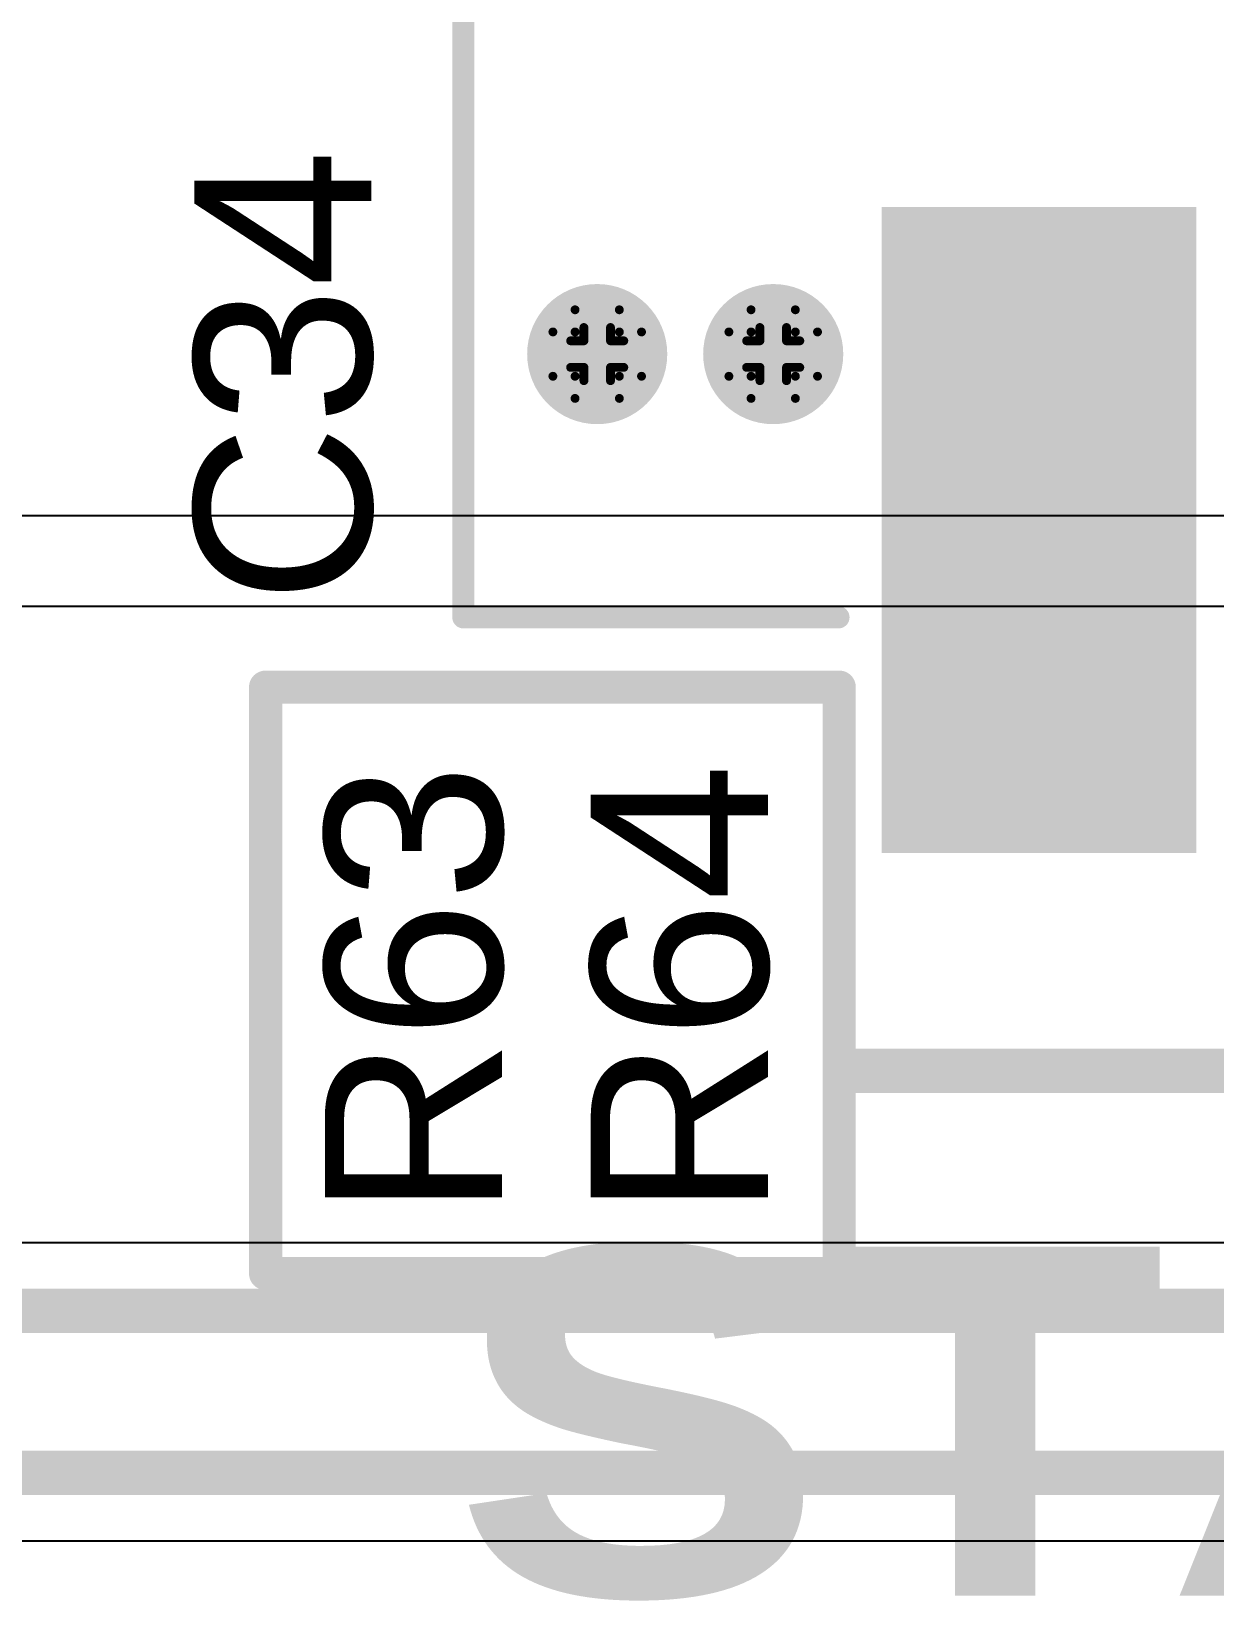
# Model space of a CAD drawing. Header units: inches. Extents: x -5 to 5258, y -4 to 5281.
# Drawn here: x 22.37 to 29.15, y 70.23 to 79.22 of the extents above; entities that cross this region are included whole.
import ezdxf

# ---------------------------------------------------------------- set-up
doc = ezdxf.new("R2010")
doc.units = ezdxf.units.IN
for name, color, linetype in [('Bottom Layer', 5, 'Continuous'), ('Bottom Solder', 6, 'Continuous'), ('Drill Drawing', 1, 'Continuous'), ('Top Layer', 1, 'Continuous'), ('Top Overlay', 2, 'Continuous'), ('Top Paste', 8, 'Continuous'), ('Top Solder', 216, 'Continuous'), ('Via Holes', 16, 'Continuous')]:
    doc.layers.add(name, color=color, linetype=linetype)
doc.styles.add('Arial', font='', dxfattribs={"height": 0.2})
doc.styles.add('Arial Black_Bold', font='', dxfattribs={"height": 0.2})
doc.styles.get('Arial').set_extended_font_data('Arial')
doc.styles.get('Arial Black_Bold').set_extended_font_data('Arial Black', bold=True)

# ---------------------------------------------------------------- blocks, each defined once
blk = doc.blocks.new('50SVPF10M_136')
at = {"layer": 'Top Layer'}
for points in [[(-4.55, 0.8), (-1.05, 0.8), (-1.05, -0.8), (-4.55, -0.8)], [(1.05, 0.8), (4.55, 0.8), (4.55, -0.8), (1.05, -0.8)]]:
    blk.add_hatch(color=1, dxfattribs=at).paths.add_polyline_path(points)
at = {"layer": 'Top Paste'}
for points in [[(-4.55, 0.8), (-1.05, 0.8), (-1.05, -0.8), (-4.55, -0.8)], [(1.05, 0.8), (4.55, 0.8), (4.55, -0.8), (1.05, -0.8)]]:
    blk.add_hatch(color=8, dxfattribs=at).paths.add_polyline_path(points)
at = {"layer": 'Top Solder'}
for points in [[(-4.6516, 0.9016), (-0.9484, 0.9016), (-0.9484, -0.9016), (-4.6516, -0.9016)], [(0.9484, 0.9016), (4.6516, 0.9016), (4.6516, -0.9016), (0.9484, -0.9016)]]:
    blk.add_hatch(color=216, dxfattribs=at).paths.add_polyline_path(points)
at = {"layer": 'Top Overlay'}
for points in [[(-3.3, 1.95, 0.127, 0.127, 0), (-1.95, 3.3, 0.127, 0.127, 0)], [(3.3, 3.3, 0.127, 0.127, 0), (-1.95, 3.3, 0.127, 0.127, 0)], [(3.3, 1.15, 0.127, 0.127, 0), (3.3, 3.3, 0.127, 0.127, 0)], [(-3.3, 1.15, 0.127, 0.127, 0), (-3.3, 1.95, 0.127, 0.127, 0)], [(-3.7785, 1.0335, 0.127, 0.127, 0), (-3.7785, 1.5669, 0.127, 0.127, 0)], [(-3.5499, 1.2875, 0.127, 0.127, 0), (-4.0071, 1.2875, 0.127, 0.127, 0)], [(-3.3, -1.95, 0.127, 0.127, 0), (-3.3, -1.15, 0.127, 0.127, 0)], [(3.3, -3.3, 0.127, 0.127, 0), (3.3, -1.15, 0.127, 0.127, 0)], [(-1.95, -3.3, 0.127, 0.127, 0), (-3.3, -1.95, 0.127, 0.127, 0)], [(3.3, -3.3, 0.127, 0.127, 0), (-1.95, -3.3, 0.127, 0.127, 0)]]:
    blk.add_lwpolyline(points, format="xyseb", dxfattribs=at)
for points in [[(-1.9818, 3.3, 0.0635, 0.0635, 1), (-1.9183, 3.3, 0.0635, 0.0635, 1)], [(-1.9818, 3.3, 0.0635, 0.0635, 1), (-1.9183, 3.3, 0.0635, 0.0635, 1)], [(3.2683, 3.3, 0.0635, 0.0635, 1), (3.3318, 3.3, 0.0635, 0.0635, 1)], [(3.2683, 3.3, 0.0635, 0.0635, 1), (3.3318, 3.3, 0.0635, 0.0635, 1)], [(-3.3318, 1.95, 0.0635, 0.0635, 1), (-3.2683, 1.95, 0.0635, 0.0635, 1)], [(-3.3318, 1.95, 0.0635, 0.0635, 1), (-3.2683, 1.95, 0.0635, 0.0635, 1)], [(-3.8103, 1.5669, 0.0635, 0.0635, 1), (-3.7468, 1.5669, 0.0635, 0.0635, 1)], [(-4.0389, 1.2875, 0.0635, 0.0635, 1), (-3.9754, 1.2875, 0.0635, 0.0635, 1)], [(-3.5817, 1.2875, 0.0635, 0.0635, 1), (-3.5182, 1.2875, 0.0635, 0.0635, 1)], [(-3.3318, 1.15, 0.0635, 0.0635, 1), (-3.2683, 1.15, 0.0635, 0.0635, 1)], [(3.2683, 1.15, 0.0635, 0.0635, 1), (3.3318, 1.15, 0.0635, 0.0635, 1)], [(-3.8103, 1.0335, 0.0635, 0.0635, 1), (-3.7468, 1.0335, 0.0635, 0.0635, 1)], [(-3.3318, -1.15, 0.0635, 0.0635, 1), (-3.2683, -1.15, 0.0635, 0.0635, 1)], [(3.2683, -1.15, 0.0635, 0.0635, 1), (3.3318, -1.15, 0.0635, 0.0635, 1)], [(-3.3318, -1.95, 0.0635, 0.0635, 1), (-3.2683, -1.95, 0.0635, 0.0635, 1)], [(-3.3318, -1.95, 0.0635, 0.0635, 1), (-3.2683, -1.95, 0.0635, 0.0635, 1)], [(-1.9818, -3.3, 0.0635, 0.0635, 1), (-1.9183, -3.3, 0.0635, 0.0635, 1)], [(-1.9818, -3.3, 0.0635, 0.0635, 1), (-1.9183, -3.3, 0.0635, 0.0635, 1)], [(3.2683, -3.3, 0.0635, 0.0635, 1), (3.3318, -3.3, 0.0635, 0.0635, 1)], [(3.2683, -3.3, 0.0635, 0.0635, 1), (3.3318, -3.3, 0.0635, 0.0635, 1)]]:
    blk.add_lwpolyline(points, format="xyseb", close=True, dxfattribs=at)

msp = doc.modelspace()

# ---------------------------------------------------------------- hatches: boundary and pattern name
at = {"layer": 'Bottom Layer'}
h = msp.add_hatch(color=5, dxfattribs=at)
edge = h.paths.add_edge_path()
edge.add_arc((25.6126, 77.3726), 0.3, 0, 360)
h = msp.add_hatch(color=5, dxfattribs=at)
edge = h.paths.add_edge_path()
edge.add_arc((26.6215, 77.3726), 0.3, 0, 360)
at = {"layer": 'Bottom Solder'}
h = msp.add_hatch(color=6, dxfattribs=at)
edge = h.paths.add_edge_path()
edge.add_arc((25.6126, 77.3726), 0.4016, 0, 360)
h = msp.add_hatch(color=6, dxfattribs=at)
edge = h.paths.add_edge_path()
edge.add_arc((26.6215, 77.3726), 0.4016, 0, 360)
at = {"layer": 'Top Layer'}
h = msp.add_hatch(color=1, dxfattribs=at)
edge = h.paths.add_edge_path()
edge.add_arc((25.6126, 77.3726), 0.3, 0, 360)
h = msp.add_hatch(color=1, dxfattribs=at)
edge = h.paths.add_edge_path()
edge.add_arc((26.6215, 77.3726), 0.3, 0, 360)
at = {"layer": 'Top Solder'}
h = msp.add_hatch(color=216, dxfattribs=at)
edge = h.paths.add_edge_path()
edge.add_arc((25.6126, 77.3726), 0.4016, 0, 360)
h = msp.add_hatch(color=216, dxfattribs=at)
edge = h.paths.add_edge_path()
edge.add_arc((26.6215, 77.3726), 0.4016, 0, 360)
at = {"layer": 'Via Holes'}
h = msp.add_hatch(color=7, dxfattribs=at)
edge = h.paths.add_edge_path()
edge.add_arc((25.6126, 77.3726), 0.15, 0, 360)
h = msp.add_hatch(color=7, dxfattribs=at)
edge = h.paths.add_edge_path()
edge.add_arc((26.6215, 77.3726), 0.15, 0, 360)

# ---------------------------------------------------------------- linework, layer by layer
at = {"layer": 'Bottom Layer'}
for p, q in [((37.201, 76.445), (4.623, 76.445)), ((4.623, 75.927), (62.8396, 75.927)), ((31.0862, 72.2777), (18.3221, 72.2777)), ((18.7563, 70.5708), (31.0862, 70.5708))]:
    msp.add_line(p, q, dxfattribs=at)
for points in [[(17.9535, 71.8893, 0.254, 0.254, 0), (31.4813, 71.8893, 0.254, 0.254, 0)], [(18.5954, 70.9593, 0.254, 0.254, 0), (31.4813, 70.9593, 0.254, 0.254, 0)]]:
    msp.add_lwpolyline(points, format="xyseb", dxfattribs=at)
at = {"layer": 'Drill Drawing'}
for points in [[(25.4856, 77.4996, 0.0508, 0.0508, 0), (25.4856, 77.6266, 0.0508, 0.0508, 0)], [(25.4856, 77.6266, 0.0508, 0.0508, 0), (25.7396, 77.6266, 0.0508, 0.0508, 0)], [(25.7396, 77.4996, 0.0508, 0.0508, 0), (25.7396, 77.6266, 0.0508, 0.0508, 0)], [(26.4945, 77.4996, 0.0508, 0.0508, 0), (26.4945, 77.6266, 0.0508, 0.0508, 0)], [(26.4945, 77.6266, 0.0508, 0.0508, 0), (26.7485, 77.6266, 0.0508, 0.0508, 0)], [(26.7485, 77.4996, 0.0508, 0.0508, 0), (26.7485, 77.6266, 0.0508, 0.0508, 0)], [(25.5364, 77.4488, 0.0508, 0.0508, 0), (25.5364, 77.525, 0.0508, 0.0508, 0)], [(25.5364, 77.525, 0.0508, 0.0508, 0), (25.6888, 77.525, 0.0508, 0.0508, 0)], [(25.6888, 77.4488, 0.0508, 0.0508, 0), (25.6888, 77.525, 0.0508, 0.0508, 0)], [(26.5453, 77.4488, 0.0508, 0.0508, 0), (26.5453, 77.525, 0.0508, 0.0508, 0)], [(26.5453, 77.525, 0.0508, 0.0508, 0), (26.6977, 77.525, 0.0508, 0.0508, 0)], [(26.6977, 77.4488, 0.0508, 0.0508, 0), (26.6977, 77.525, 0.0508, 0.0508, 0)], [(25.3586, 77.2456, 0.0508, 0.0508, 0), (25.3586, 77.4996, 0.0508, 0.0508, 0)], [(25.3586, 77.4996, 0.0508, 0.0508, 0), (25.4856, 77.4996, 0.0508, 0.0508, 0)], [(25.4602, 77.2964, 0.0508, 0.0508, 0), (25.4602, 77.4488, 0.0508, 0.0508, 0)], [(25.4602, 77.4488, 0.0508, 0.0508, 0), (25.5364, 77.4488, 0.0508, 0.0508, 0)], [(25.6888, 77.4488, 0.0508, 0.0508, 0), (25.765, 77.4488, 0.0508, 0.0508, 0)], [(25.7396, 77.4996, 0.0508, 0.0508, 0), (25.8666, 77.4996, 0.0508, 0.0508, 0)], [(25.765, 77.2964, 0.0508, 0.0508, 0), (25.765, 77.4488, 0.0508, 0.0508, 0)], [(25.8666, 77.2456, 0.0508, 0.0508, 0), (25.8666, 77.4996, 0.0508, 0.0508, 0)], [(26.3675, 77.2456, 0.0508, 0.0508, 0), (26.3675, 77.4996, 0.0508, 0.0508, 0)], [(26.3675, 77.4996, 0.0508, 0.0508, 0), (26.4945, 77.4996, 0.0508, 0.0508, 0)], [(26.4691, 77.2964, 0.0508, 0.0508, 0), (26.4691, 77.4488, 0.0508, 0.0508, 0)], [(26.4691, 77.4488, 0.0508, 0.0508, 0), (26.5453, 77.4488, 0.0508, 0.0508, 0)], [(26.6977, 77.4488, 0.0508, 0.0508, 0), (26.7739, 77.4488, 0.0508, 0.0508, 0)], [(26.7485, 77.4996, 0.0508, 0.0508, 0), (26.8755, 77.4996, 0.0508, 0.0508, 0)], [(26.7739, 77.2964, 0.0508, 0.0508, 0), (26.7739, 77.4488, 0.0508, 0.0508, 0)], [(26.8755, 77.2456, 0.0508, 0.0508, 0), (26.8755, 77.4996, 0.0508, 0.0508, 0)], [(25.3586, 77.2456, 0.0508, 0.0508, 0), (25.4856, 77.2456, 0.0508, 0.0508, 0)], [(25.4602, 77.2964, 0.0508, 0.0508, 0), (25.5364, 77.2964, 0.0508, 0.0508, 0)], [(25.4856, 77.1186, 0.0508, 0.0508, 0), (25.4856, 77.2456, 0.0508, 0.0508, 0)], [(25.5364, 77.2202, 0.0508, 0.0508, 0), (25.5364, 77.2964, 0.0508, 0.0508, 0)], [(25.6888, 77.2964, 0.0508, 0.0508, 0), (25.765, 77.2964, 0.0508, 0.0508, 0)], [(25.6888, 77.2202, 0.0508, 0.0508, 0), (25.6888, 77.2964, 0.0508, 0.0508, 0)], [(25.7396, 77.2456, 0.0508, 0.0508, 0), (25.8666, 77.2456, 0.0508, 0.0508, 0)], [(25.7396, 77.1186, 0.0508, 0.0508, 0), (25.7396, 77.2456, 0.0508, 0.0508, 0)], [(26.3675, 77.2456, 0.0508, 0.0508, 0), (26.4945, 77.2456, 0.0508, 0.0508, 0)], [(26.4691, 77.2964, 0.0508, 0.0508, 0), (26.5453, 77.2964, 0.0508, 0.0508, 0)], [(26.4945, 77.1186, 0.0508, 0.0508, 0), (26.4945, 77.2456, 0.0508, 0.0508, 0)], [(26.5453, 77.2202, 0.0508, 0.0508, 0), (26.5453, 77.2964, 0.0508, 0.0508, 0)], [(26.6977, 77.2964, 0.0508, 0.0508, 0), (26.7739, 77.2964, 0.0508, 0.0508, 0)], [(26.6977, 77.2202, 0.0508, 0.0508, 0), (26.6977, 77.2964, 0.0508, 0.0508, 0)], [(26.7485, 77.2456, 0.0508, 0.0508, 0), (26.8755, 77.2456, 0.0508, 0.0508, 0)], [(26.7485, 77.1186, 0.0508, 0.0508, 0), (26.7485, 77.2456, 0.0508, 0.0508, 0)], [(25.5364, 77.2202, 0.0508, 0.0508, 0), (25.6888, 77.2202, 0.0508, 0.0508, 0)], [(26.5453, 77.2202, 0.0508, 0.0508, 0), (26.6977, 77.2202, 0.0508, 0.0508, 0)], [(25.4856, 77.1186, 0.0508, 0.0508, 0), (25.7396, 77.1186, 0.0508, 0.0508, 0)], [(26.4945, 77.1186, 0.0508, 0.0508, 0), (26.7485, 77.1186, 0.0508, 0.0508, 0)]]:
    msp.add_lwpolyline(points, format="xyseb", dxfattribs=at)
for points in [[(25.4729, 77.6266, 0.0254, 0.0254, 1), (25.4983, 77.6266, 0.0254, 0.0254, 1)], [(25.4729, 77.6266, 0.0254, 0.0254, 1), (25.4983, 77.6266, 0.0254, 0.0254, 1)], [(25.7269, 77.6266, 0.0254, 0.0254, 1), (25.7523, 77.6266, 0.0254, 0.0254, 1)], [(25.7269, 77.6266, 0.0254, 0.0254, 1), (25.7523, 77.6266, 0.0254, 0.0254, 1)], [(26.4818, 77.6266, 0.0254, 0.0254, 1), (26.5072, 77.6266, 0.0254, 0.0254, 1)], [(26.4818, 77.6266, 0.0254, 0.0254, 1), (26.5072, 77.6266, 0.0254, 0.0254, 1)], [(26.7358, 77.6266, 0.0254, 0.0254, 1), (26.7612, 77.6266, 0.0254, 0.0254, 1)], [(26.7358, 77.6266, 0.0254, 0.0254, 1), (26.7612, 77.6266, 0.0254, 0.0254, 1)], [(25.5237, 77.525, 0.0254, 0.0254, 1), (25.5491, 77.525, 0.0254, 0.0254, 1)], [(25.5237, 77.525, 0.0254, 0.0254, 1), (25.5491, 77.525, 0.0254, 0.0254, 1)], [(25.6761, 77.525, 0.0254, 0.0254, 1), (25.7015, 77.525, 0.0254, 0.0254, 1)], [(25.6761, 77.525, 0.0254, 0.0254, 1), (25.7015, 77.525, 0.0254, 0.0254, 1)], [(26.5326, 77.525, 0.0254, 0.0254, 1), (26.558, 77.525, 0.0254, 0.0254, 1)], [(26.5326, 77.525, 0.0254, 0.0254, 1), (26.558, 77.525, 0.0254, 0.0254, 1)], [(26.685, 77.525, 0.0254, 0.0254, 1), (26.7104, 77.525, 0.0254, 0.0254, 1)], [(26.685, 77.525, 0.0254, 0.0254, 1), (26.7104, 77.525, 0.0254, 0.0254, 1)], [(25.3459, 77.4996, 0.0254, 0.0254, 1), (25.3713, 77.4996, 0.0254, 0.0254, 1)], [(25.3459, 77.4996, 0.0254, 0.0254, 1), (25.3713, 77.4996, 0.0254, 0.0254, 1)], [(25.4475, 77.4488, 0.0254, 0.0254, 1), (25.4729, 77.4488, 0.0254, 0.0254, 1)], [(25.4475, 77.4488, 0.0254, 0.0254, 1), (25.4729, 77.4488, 0.0254, 0.0254, 1)], [(25.4729, 77.4996, 0.0254, 0.0254, 1), (25.4983, 77.4996, 0.0254, 0.0254, 1)], [(25.4729, 77.4996, 0.0254, 0.0254, 1), (25.4983, 77.4996, 0.0254, 0.0254, 1)], [(25.5237, 77.4488, 0.0254, 0.0254, 1), (25.5491, 77.4488, 0.0254, 0.0254, 1)], [(25.5237, 77.4488, 0.0254, 0.0254, 1), (25.5491, 77.4488, 0.0254, 0.0254, 1)], [(25.6761, 77.4488, 0.0254, 0.0254, 1), (25.7015, 77.4488, 0.0254, 0.0254, 1)], [(25.6761, 77.4488, 0.0254, 0.0254, 1), (25.7015, 77.4488, 0.0254, 0.0254, 1)], [(25.7269, 77.4996, 0.0254, 0.0254, 1), (25.7523, 77.4996, 0.0254, 0.0254, 1)], [(25.7269, 77.4996, 0.0254, 0.0254, 1), (25.7523, 77.4996, 0.0254, 0.0254, 1)], [(25.7523, 77.4488, 0.0254, 0.0254, 1), (25.7777, 77.4488, 0.0254, 0.0254, 1)], [(25.7523, 77.4488, 0.0254, 0.0254, 1), (25.7777, 77.4488, 0.0254, 0.0254, 1)], [(25.8539, 77.4996, 0.0254, 0.0254, 1), (25.8793, 77.4996, 0.0254, 0.0254, 1)], [(25.8539, 77.4996, 0.0254, 0.0254, 1), (25.8793, 77.4996, 0.0254, 0.0254, 1)], [(26.3548, 77.4996, 0.0254, 0.0254, 1), (26.3802, 77.4996, 0.0254, 0.0254, 1)], [(26.3548, 77.4996, 0.0254, 0.0254, 1), (26.3802, 77.4996, 0.0254, 0.0254, 1)], [(26.4564, 77.4488, 0.0254, 0.0254, 1), (26.4818, 77.4488, 0.0254, 0.0254, 1)], [(26.4564, 77.4488, 0.0254, 0.0254, 1), (26.4818, 77.4488, 0.0254, 0.0254, 1)], [(26.4818, 77.4996, 0.0254, 0.0254, 1), (26.5072, 77.4996, 0.0254, 0.0254, 1)], [(26.4818, 77.4996, 0.0254, 0.0254, 1), (26.5072, 77.4996, 0.0254, 0.0254, 1)], [(26.5326, 77.4488, 0.0254, 0.0254, 1), (26.558, 77.4488, 0.0254, 0.0254, 1)], [(26.5326, 77.4488, 0.0254, 0.0254, 1), (26.558, 77.4488, 0.0254, 0.0254, 1)], [(26.685, 77.4488, 0.0254, 0.0254, 1), (26.7104, 77.4488, 0.0254, 0.0254, 1)], [(26.685, 77.4488, 0.0254, 0.0254, 1), (26.7104, 77.4488, 0.0254, 0.0254, 1)], [(26.7358, 77.4996, 0.0254, 0.0254, 1), (26.7612, 77.4996, 0.0254, 0.0254, 1)], [(26.7358, 77.4996, 0.0254, 0.0254, 1), (26.7612, 77.4996, 0.0254, 0.0254, 1)], [(26.7612, 77.4488, 0.0254, 0.0254, 1), (26.7866, 77.4488, 0.0254, 0.0254, 1)], [(26.7612, 77.4488, 0.0254, 0.0254, 1), (26.7866, 77.4488, 0.0254, 0.0254, 1)], [(26.8628, 77.4996, 0.0254, 0.0254, 1), (26.8882, 77.4996, 0.0254, 0.0254, 1)], [(26.8628, 77.4996, 0.0254, 0.0254, 1), (26.8882, 77.4996, 0.0254, 0.0254, 1)], [(25.3459, 77.2456, 0.0254, 0.0254, 1), (25.3713, 77.2456, 0.0254, 0.0254, 1)], [(25.3459, 77.2456, 0.0254, 0.0254, 1), (25.3713, 77.2456, 0.0254, 0.0254, 1)], [(25.4475, 77.2964, 0.0254, 0.0254, 1), (25.4729, 77.2964, 0.0254, 0.0254, 1)], [(25.4475, 77.2964, 0.0254, 0.0254, 1), (25.4729, 77.2964, 0.0254, 0.0254, 1)], [(25.4729, 77.2456, 0.0254, 0.0254, 1), (25.4983, 77.2456, 0.0254, 0.0254, 1)], [(25.4729, 77.2456, 0.0254, 0.0254, 1), (25.4983, 77.2456, 0.0254, 0.0254, 1)], [(25.5237, 77.2964, 0.0254, 0.0254, 1), (25.5491, 77.2964, 0.0254, 0.0254, 1)], [(25.5237, 77.2964, 0.0254, 0.0254, 1), (25.5491, 77.2964, 0.0254, 0.0254, 1)], [(25.6761, 77.2964, 0.0254, 0.0254, 1), (25.7015, 77.2964, 0.0254, 0.0254, 1)], [(25.6761, 77.2964, 0.0254, 0.0254, 1), (25.7015, 77.2964, 0.0254, 0.0254, 1)], [(25.7269, 77.2456, 0.0254, 0.0254, 1), (25.7523, 77.2456, 0.0254, 0.0254, 1)], [(25.7269, 77.2456, 0.0254, 0.0254, 1), (25.7523, 77.2456, 0.0254, 0.0254, 1)], [(25.7523, 77.2964, 0.0254, 0.0254, 1), (25.7777, 77.2964, 0.0254, 0.0254, 1)], [(25.7523, 77.2964, 0.0254, 0.0254, 1), (25.7777, 77.2964, 0.0254, 0.0254, 1)], [(25.8539, 77.2456, 0.0254, 0.0254, 1), (25.8793, 77.2456, 0.0254, 0.0254, 1)], [(25.8539, 77.2456, 0.0254, 0.0254, 1), (25.8793, 77.2456, 0.0254, 0.0254, 1)], [(26.3548, 77.2456, 0.0254, 0.0254, 1), (26.3802, 77.2456, 0.0254, 0.0254, 1)], [(26.3548, 77.2456, 0.0254, 0.0254, 1), (26.3802, 77.2456, 0.0254, 0.0254, 1)], [(26.4564, 77.2964, 0.0254, 0.0254, 1), (26.4818, 77.2964, 0.0254, 0.0254, 1)], [(26.4564, 77.2964, 0.0254, 0.0254, 1), (26.4818, 77.2964, 0.0254, 0.0254, 1)], [(26.4818, 77.2456, 0.0254, 0.0254, 1), (26.5072, 77.2456, 0.0254, 0.0254, 1)], [(26.4818, 77.2456, 0.0254, 0.0254, 1), (26.5072, 77.2456, 0.0254, 0.0254, 1)], [(26.5326, 77.2964, 0.0254, 0.0254, 1), (26.558, 77.2964, 0.0254, 0.0254, 1)], [(26.5326, 77.2964, 0.0254, 0.0254, 1), (26.558, 77.2964, 0.0254, 0.0254, 1)], [(26.685, 77.2964, 0.0254, 0.0254, 1), (26.7104, 77.2964, 0.0254, 0.0254, 1)], [(26.685, 77.2964, 0.0254, 0.0254, 1), (26.7104, 77.2964, 0.0254, 0.0254, 1)], [(26.7358, 77.2456, 0.0254, 0.0254, 1), (26.7612, 77.2456, 0.0254, 0.0254, 1)], [(26.7358, 77.2456, 0.0254, 0.0254, 1), (26.7612, 77.2456, 0.0254, 0.0254, 1)], [(26.7612, 77.2964, 0.0254, 0.0254, 1), (26.7866, 77.2964, 0.0254, 0.0254, 1)], [(26.7612, 77.2964, 0.0254, 0.0254, 1), (26.7866, 77.2964, 0.0254, 0.0254, 1)], [(26.8628, 77.2456, 0.0254, 0.0254, 1), (26.8882, 77.2456, 0.0254, 0.0254, 1)], [(26.8628, 77.2456, 0.0254, 0.0254, 1), (26.8882, 77.2456, 0.0254, 0.0254, 1)], [(25.5237, 77.2202, 0.0254, 0.0254, 1), (25.5491, 77.2202, 0.0254, 0.0254, 1)], [(25.5237, 77.2202, 0.0254, 0.0254, 1), (25.5491, 77.2202, 0.0254, 0.0254, 1)], [(25.6761, 77.2202, 0.0254, 0.0254, 1), (25.7015, 77.2202, 0.0254, 0.0254, 1)], [(25.6761, 77.2202, 0.0254, 0.0254, 1), (25.7015, 77.2202, 0.0254, 0.0254, 1)], [(26.5326, 77.2202, 0.0254, 0.0254, 1), (26.558, 77.2202, 0.0254, 0.0254, 1)], [(26.5326, 77.2202, 0.0254, 0.0254, 1), (26.558, 77.2202, 0.0254, 0.0254, 1)], [(26.685, 77.2202, 0.0254, 0.0254, 1), (26.7104, 77.2202, 0.0254, 0.0254, 1)], [(26.685, 77.2202, 0.0254, 0.0254, 1), (26.7104, 77.2202, 0.0254, 0.0254, 1)], [(25.4729, 77.1186, 0.0254, 0.0254, 1), (25.4983, 77.1186, 0.0254, 0.0254, 1)], [(25.4729, 77.1186, 0.0254, 0.0254, 1), (25.4983, 77.1186, 0.0254, 0.0254, 1)], [(25.7269, 77.1186, 0.0254, 0.0254, 1), (25.7523, 77.1186, 0.0254, 0.0254, 1)], [(25.7269, 77.1186, 0.0254, 0.0254, 1), (25.7523, 77.1186, 0.0254, 0.0254, 1)], [(26.4818, 77.1186, 0.0254, 0.0254, 1), (26.5072, 77.1186, 0.0254, 0.0254, 1)], [(26.4818, 77.1186, 0.0254, 0.0254, 1), (26.5072, 77.1186, 0.0254, 0.0254, 1)], [(26.7358, 77.1186, 0.0254, 0.0254, 1), (26.7612, 77.1186, 0.0254, 0.0254, 1)], [(26.7358, 77.1186, 0.0254, 0.0254, 1), (26.7612, 77.1186, 0.0254, 0.0254, 1)]]:
    msp.add_lwpolyline(points, format="xyseb", close=True, dxfattribs=at)
at = {"layer": 'Top Overlay'}
for points in [[(23.7118, 75.4633, 0.1905, 0.1905, 0), (26.9997, 75.4633, 0.1905, 0.1905, 0)], [(23.7118, 72.1026, 0.1905, 0.1905, 0), (23.7118, 75.4633, 0.1905, 0.1905, 0)], [(26.9997, 72.1026, 0.1905, 0.1905, 0), (26.9997, 75.4633, 0.1905, 0.1905, 0)], [(27.0716, 73.2646, 0.254, 0.254, 0), (30.7072, 73.2646, 0.254, 0.254, 0)], [(23.7118, 72.1026, 0.1905, 0.1905, 0), (26.9997, 72.1026, 0.1905, 0.1905, 0)]]:
    msp.add_lwpolyline(points, format="xyseb", dxfattribs=at)
for points in [[(23.6642, 75.4633, 0.0952, 0.0952, 1), (23.7595, 75.4633, 0.0952, 0.0952, 1)], [(23.6642, 75.4633, 0.0952, 0.0952, 1), (23.7595, 75.4633, 0.0952, 0.0952, 1)], [(26.9521, 75.4633, 0.0952, 0.0952, 1), (27.0474, 75.4633, 0.0952, 0.0952, 1)], [(26.9521, 75.4633, 0.0952, 0.0952, 1), (27.0474, 75.4633, 0.0952, 0.0952, 1)], [(27.0081, 73.2646, 0.127, 0.127, 1), (27.1351, 73.2646, 0.127, 0.127, 1)], [(23.6642, 72.1026, 0.0952, 0.0952, 1), (23.7595, 72.1026, 0.0952, 0.0952, 1)], [(23.6642, 72.1026, 0.0952, 0.0952, 1), (23.7595, 72.1026, 0.0952, 0.0952, 1)], [(26.9521, 72.1026, 0.0952, 0.0952, 1), (27.0474, 72.1026, 0.0952, 0.0952, 1)], [(26.9521, 72.1026, 0.0952, 0.0952, 1), (27.0474, 72.1026, 0.0952, 0.0952, 1)]]:
    msp.add_lwpolyline(points, format="xyseb", close=True, dxfattribs=at)

# ---------------------------------------------------------------- block references
at = {"rotation": 270}
msp.add_blockref('50SVPF10M_136', (28.1455, 79.1637), dxfattribs=at)

# ---------------------------------------------------------------- texts
at = {"layer": 'Top Overlay'}
for s, height, rotation, style, p in [('C34', 1.016, 90, 'Arial', (24.3186, 75.9425)), ('R63', 1.016, 90, 'Arial', (25.0674, 72.4228)), ('R64', 1.016, 90, 'Arial', (26.5914, 72.4228)), ('STATUS', 2, 360, 'Arial Black_Bold', (24.785, 70.2558))]:
    msp.add_text(s, height=height, rotation=rotation, dxfattribs=dict(at, style=style)).set_placement(p)

doc.saveas('drawing.dxf')
